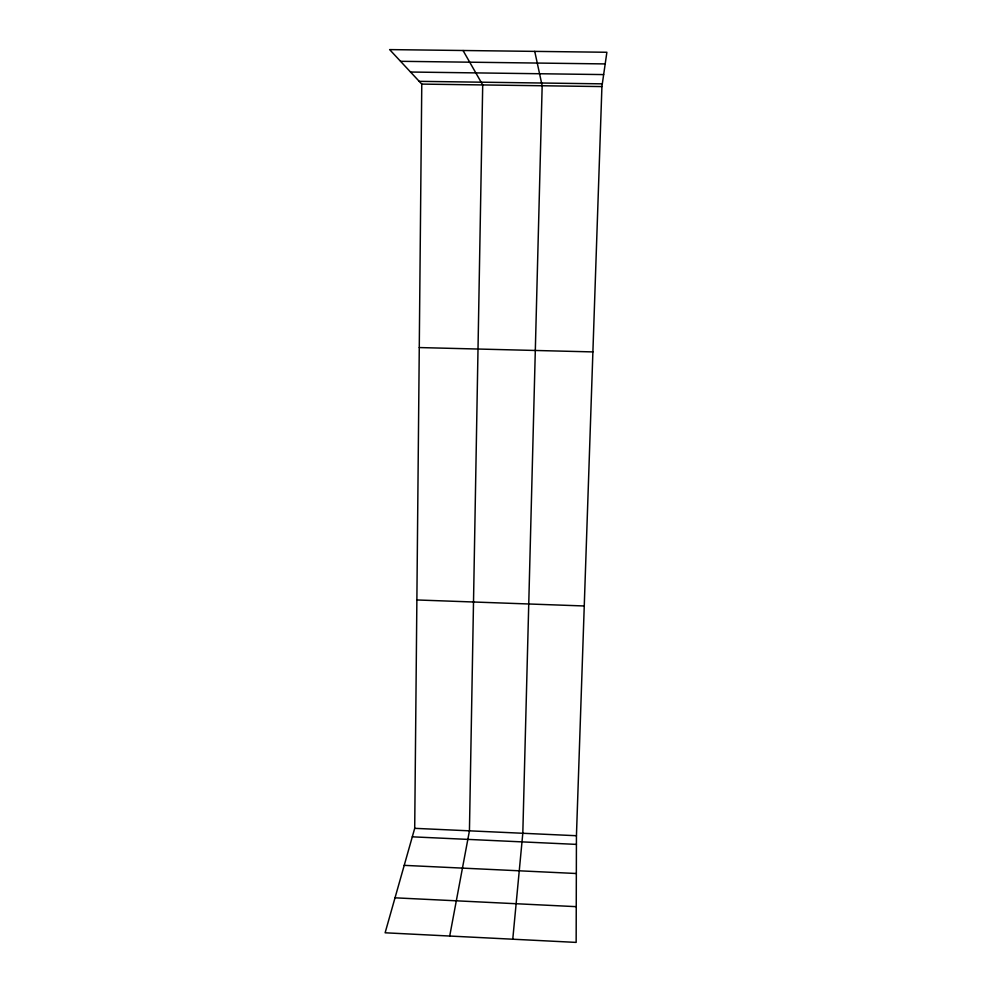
<?xml version="1.0" encoding="UTF-8"?>
<svg xmlns="http://www.w3.org/2000/svg" width="992" height="992" viewBox="0 0 992 992"><rect width="100%" height="100%" fill="white"/><g stroke="black" fill="none" stroke-linecap="round" stroke-linejoin="round"><path stroke-width="1.49" d="M576.439 835.723L576.154 942.4L385.119 932.79L414.706 828.332L421.774 84.097L389.633 49.6L606.881 52.266L601.921 86.577L576.439 835.723L414.706 828.332M512.765 939.213L522.809 833.268L542.165 85.758L534.738 51.386M449.711 936.039L469.439 830.825L482.707 84.94L463.041 50.505M400.545 61.306L605.194 63.922M410.527 72.032L603.657 74.586M419.207 81.344L602.318 83.849M421.774 84.097L601.921 86.577M419.269 347.56L592.894 351.912M416.876 599.962L584.251 605.976M412.3 836.826L576.414 844.39M404.215 865.359L576.327 873.506M395.014 897.822L576.24 906.663"/></g></svg>
